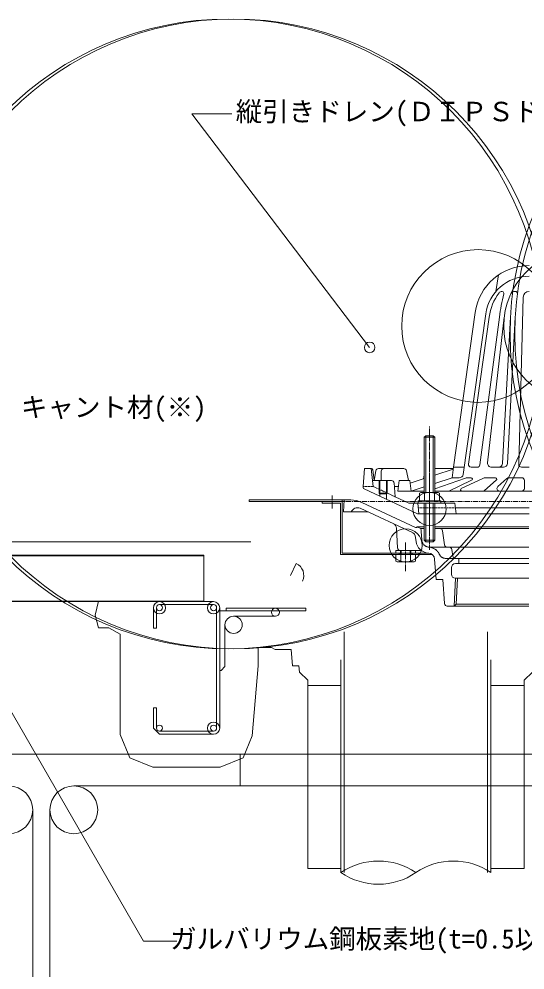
# Model space of a CAD drawing. Units: millimetres, scale not verified. Extents: x -1380 to 1380, y -955 to 955.
# Drawn here: x -406 to -25, y -483 to 234 of the extents above; entities that cross this region are included whole.
import ezdxf
from ezdxf.enums import TextEntityAlignment as Align

# ---------------------------------------------------------------- set-up
doc = ezdxf.new("R2010")
doc.units = ezdxf.units.MM
doc.header["$LTSCALE"] = 3
for name, pattern in [('USER2', [0.1875, 0.125, -0.0625]), ('USER3', [1.125, 0.75, -0.125, 0.125, -0.125]), ('USER4', [0.375, 0.25, -0.125]), ('USER5', [2, 1.25, -0.25, 0.25, -0.25])]:
    doc.linetypes.add(name, pattern=pattern)
for name, color, linetype, lineweight in [('0-1_HATCH', 9, 'Continuous', 18), ('0-3_BOUSUI', 1, 'Continuous', 18), ('0-4_MOJI', 7, 'Continuous', 18), ('0-8_dannnetu', 6, 'Continuous', 18), ('0-9_KANAMONO', 5, 'Continuous', 18), ('0-A_TEKKOTU', 7, 'Continuous', 18), ('0-E_L-2', 7, 'Continuous', 18), ('0-F_L-1', 7, 'Continuous', 18), ('1-0_L-5', 2, 'USER5', 18), ('1-1_L-3', 7, 'Continuous', 18), ('1-4_L-1a', 3, 'Continuous', 18), ('1-5_L-1b', 150, 'Continuous', 18)]:
    doc.layers.add(name, color=color, linetype=linetype, lineweight=lineweight)
doc.styles.add('ＭＳ ゴシック', font='')
doc.styles.get('ＭＳ ゴシック').set_extended_font_data('MS Gothic')

# ---------------------------------------------------------------- blocks, each defined once
blk = doc.blocks.new('_U+FF82_U+FF8A_U+FF9E50 DIPS_U+FF84_U+FF9E_U+FF9A_U+FF9D たて100 断面')
at = {"layer": '0-E_L-2'}
for p, q in [((-12.735, 1.614), (-12.735, 0.414)), ((-2.735, 1.614), (-2.735, 0.414)), ((2.265, 1.614), (9.619, 1.614)), ((2.265, 0.414), (12.402, 0.414))]:
    blk.add_line(p, q, dxfattribs=at)
blk.add_lwpolyline([(-70.735, 40.414), (-55.735, 40.414), (-55.735, 1.614), (2.265, 1.614), (2.265, 0.414), (-56.935, 0.414), (-56.935, 39.214), (-70.735, 39.214)], close=True, dxfattribs=at)
at = {"layer": '0-F_L-1'}
for p, q in [((-55.735, 41.614), (-54.235, 41.614)), ((-55.735, 41.614), (-54.235, 41.614)), ((-55.735, 40.414), (-54.302, 40.414)), ((-55.735, 40.414), (-54.302, 40.414))]:
    blk.add_line(p, q, dxfattribs=at)
blk.add_lwpolyline([(-125.735, 40.414), (-55.735, 40.414), (-55.735, 41.614), (-125.735, 41.614)], close=True, dxfattribs=at)
blk.add_lwpolyline([(-125.735, 40.414), (-55.735, 40.414), (-55.735, 41.614), (-125.735, 41.614)], close=True, dxfattribs=at)
at = {"layer": '1-0_L-5'}
for p, q in [((10.265, 4.114), (10.265, 64.817)), ((-63.235, 44.914), (-63.235, 35.314)), ((-63.235, 44.914), (-63.235, 35.314)), ((-70.735, 40.414), (241.265, 40.414))]:
    blk.add_line(p, q, dxfattribs=at)
at = {"layer": '1-1_L-3', "color": 2, "linetype": 'USER3'}
for p, q in [((10.265, 5.114), (10.265, 97.14)), ((-7.735, 9.614), (-7.735, -12.086))]:
    blk.add_line(p, q, dxfattribs=at)
at = {"layer": '1-1_L-3'}
for p, q in [((6.265, 88.914), (14.265, 88.914)), ((3.765, 47.389), (6.512, 46.812)), ((6.512, 46.812), (6.512, 40.889)), ((14.017, 46.812), (16.765, 47.389)), ((14.017, 46.812), (14.017, 40.889)), ((-54.235, 41.614), (-54.735, 32.614)), ((-49.169, 41.614), (-54.235, 41.614)), ((-40.717, 39.74), (-0.231, 20.861)), ((-36.172, 32.614), (-54.735, 32.614)), ((-41.999, 35.331), (-2.179, 16.763)), ((-14.609, 20.259), (-13.835, 5.509)), ((-0.512, 14.512), (0.075, 10.249)), ((0.765, 21.495), (6.265, 21.495)), ((14.265, 21.5), (85.265, 21.5)), ((18.119, 20.114), (14.265, 20.114)), ((85.265, 20.114), (18.119, 20.114)), ((20.1, 18.387), (21.553, 7.841)), ((6.265, 11.314), (14.265, 11.314)), ((-11.838, 3.614), (3.981, 3.614)), ((-11.735, 3.614), (-11.735, 0.414)), ((-11.488, -4.509), (-11.488, 0.414)), ((-3.983, -4.509), (-3.983, 0.414)), ((-3.735, 0.414), (-3.735, 3.614)), ((23.534, 6.114), (25.095, 6.114)), ((25.095, 6.114), (85.265, 6.114)), ((27.076, 4.387), (27.771, -0.659)), ((-14.235, -5.086), (-11.488, -4.509)), ((-3.983, -4.509), (-1.235, -5.086)), ((15.265, -18.386), (14.11, -2.988)), ((32.265, -2.386), (29.752, -2.386)), ((29.765, -6.386), (32.265, -6.386)), ((85.265, -2.386), (32.265, -2.386)), ((32.265, -6.386), (32.265, -2.386)), ((32.265, -6.386), (85.265, -6.386)), ((26.765, -9.386), (26.765, -14.386)), ((85.265, -17.386), (29.765, -17.386)), ((30.324, -36.886), (31.263, -17.459)), ((23.62, -38.386), (28.75, -38.386)), ((30.324, -36.886), (28.75, -38.386)), ((30.324, -36.886), (85.265, -36.886))]:
    blk.add_line(p, q, dxfattribs=at)
at = {"layer": '1-1_L-3', "color": 4}
for p, q in [((7.465, 90.114), (7.465, 47.389)), ((13.065, 90.114), (13.065, 47.389)), ((7.465, 10.114), (7.465, 39.289)), ((13.065, 10.114), (13.065, 39.289))]:
    blk.add_line(p, q, dxfattribs=at)
at = {"layer": '1-1_L-3', "color": 4, "linetype": 'USER2'}
for p, q in [((3.765, 20.114), (4.533, 10.863)), ((23.534, 6.114), (9.667, 6.123)), ((29.752, -2.386), (22.335, -2.386))]:
    blk.add_line(p, q, dxfattribs=at)
at = {"layer": '1-1_L-3', "color": 6}
for p, q in [((-11.035, 3.614), (-11.035, 0.414)), ((-4.435, 3.614), (-4.435, 0.414))]:
    blk.add_line(p, q, dxfattribs=at)
at = {"layer": '1-1_L-3'}
for points in [[(6.265, 47.389), (6.265, 88.914), (7.465, 90.114), (13.065, 90.114), (14.265, 88.914), (14.265, 47.389)], [(6.265, 39.289), (6.265, 11.314), (7.465, 10.114), (13.065, 10.114), (14.265, 11.314), (14.265, 39.289)], [(6.265, 20.114), (3.765, 20.114), (0.765, 21.5)], [(21.626, -36.536), (20.265, -18.386), (15.265, -18.386)], [(85.265, -38.386), (28.75, -38.386), (29.765, -17.386)]]:
    blk.add_lwpolyline(points, dxfattribs=at)
for points in [[(16.765, 47.389), (17.765, 46.812), (17.765, 40.889), (2.765, 40.889), (2.765, 46.812), (3.765, 47.389)], [(18.765, 40.889), (18.765, 39.289), (1.765, 39.289), (1.765, 40.889)], [(-15.235, 1.614), (-0.235, 1.614), (-0.235, 3.614), (-15.235, 3.614)], [(-15.235, 0.414), (-15.235, -4.509), (-14.235, -5.086), (-1.235, -5.086), (-0.235, -4.509), (-0.235, 0.414)]]:
    blk.add_lwpolyline(points, close=True, dxfattribs=at)
for centre in [(10.265, 34.904), (-7.735, 7.399)]:
    blk.add_circle(centre, 12.485, dxfattribs=at)
for centre, radius, start, end in [((-49.169, 21.614), 20, 65, 90), ((-44.082, 30.785), 5, 65.38862, 158.55076), ((-18.604, 20.05), 4, 3.00559, 65), ((-3.484, 14.103), 3, 7.84409, 65), ((0.065, 21.495), 0.7, 245, 0), ((18.119, 18.114), 2, 7.84409, 90), ((9.981, 11.614), 10, 187.84409, 266.72217), ((23.534, 8.114), 2, 187.84409, 270), ((-11.838, 5.614), 2, 183.00559, 270), ((9.124, -3.362), 5, 4.28915, 86.72217), ((25.095, 4.114), 2, 7.84409, 90), ((29.765, -9.386), 3, 90, 180), ((29.752, -0.386), 2, 187.84409, 270), ((29.765, -14.386), 3, 180, 270), ((23.62, -36.386), 2, 184.28915, 270)]:
    blk.add_arc(centre, radius, start, end, dxfattribs=at)
at = {"layer": '1-1_L-3', "color": 4, "linetype": 'USER2'}
for centre, radius, start, end in [((9.981, 11.614), 5.5, 187.84409, 266.72217), ((9.124, -3.362), 9.5, 24.33687, 86.72217), ((22.335, 2.614), 5, 204.33687, 270)]:
    blk.add_arc(centre, radius, start, end, dxfattribs=at)
at = {"layer": '1-4_L-1a'}
for p, q in [((60.322, 198.903), (62.322, 211.303)), ((80.927, 194.623), (77.571, 68.389)), ((28.322, 66.362), (44.721, 183.067)), ((35.639, 60.945), (52.643, 181.954)), ((39.606, 68.578), (55.197, 179.534)), ((63.074, 179.534), (48.248, 68.098)), ((66.605, 179.579), (54.076, 69.677)), ((71.321, 179.709), (65.35, 69.2)), ((74.956, 179.579), (68.992, 69.2)), ((14.265, 60.454), (28.143, 64.931)), ((27.322, 58.362), (28.322, 66.362)), ((28.322, 66.362), (36.4, 66.362)), ((46.265, 66.362), (41.635, 66.362)), ((65.996, 66.362), (57.063, 66.362)), ((79.571, 66.362), (85.322, 66.362)), ((-4.436, 54.422), (6.265, 57.874)), ((14.265, 54.15), (27.322, 58.362)), ((37.321, 58.194), (14.265, 50.136)), ((27.322, 58.362), (32.668, 58.362)), ((51.029, 58.171), (34.241, 50.267)), ((41.6, 58.362), (38.311, 58.362)), ((38.311, 58.362), (41.6, 58.362)), ((59.936, 58.362), (51.881, 58.362)), ((68.585, 57.86), (61.805, 51.86)), ((69.91, 58.362), (79.822, 58.362)), ((-3.678, 48.362), (6.265, 51.569)), ((42.026, 56.457), (24.834, 48.362)), ((60.598, 56.613), (51.842, 48.864)), ((81.822, 56.362), (81.822, 50.362)), ((-3.678, 48.362), (6.265, 48.362)), ((184.322, 48.362), (14.265, 48.362)), ((50.516, 48.362), (34.667, 48.362))]:
    blk.add_line(p, q, dxfattribs=at)
blk.add_lwpolyline([(-13.678, 48.362), (-3.678, 48.362), (-4.678, 56.362), (-12.678, 56.362)], close=True, dxfattribs=at)
for centre, radius in [((-141.392, 166.834), 237.422), ((-137.75, 166.834), 237.422), ((308.393, 166.834), 237.422), ((312.036, 166.834), 237.422), ((46.865, 172.797), 57.574), ((123.778, 172.797), 57.574)]:
    blk.add_circle(centre, radius, dxfattribs=at)
for centre, radius, start, end in [((85.322, 177.362), 41, 90, 172.00143), ((85.322, 177.362), 33, 90, 172.00143), ((95.384, 173.816), 40.592, 143.71287, 171.90117), ((64.886, 196.069), 2.84, 86.00665, 141.45452), ((192.143, 164.421), 129.951, 165.51252, 173.32157), ((64.696, 197.283), 1.666, 347.80191, 76.52588), ((74.79, 195.164), 3.74, 91.62633, 149.57979), ((74.725, 197.087), 1.816, 347.66272, 91.30069), ((85.322, 194.507), 4.396, 90, 178.47708), ((41.595, 68.362), 2, 170.21259, 270), ((46.265, 68.362), 2, 270, 352.42153), ((57.063, 69.362), 3, 173.02306, 270), ((62.354, 69.362), 3, 270, 356.90713), ((65.996, 69.362), 3, 270, 356.90713), ((79.571, 68.362), 2, 177.74041, 270), ((32.668, 61.362), 3, 270, 352.00143), ((38.311, 55.362), 3, 90, 109.26407), ((41.6, 57.362), 1, 295.21425, 90), ((51.881, 56.362), 2, 90, 115.21425), ((59.936, 57.362), 1, 311.50699, 90), ((69.91, 56.362), 2, 90, 131.50699), ((79.822, 56.362), 2, 0, 90), ((34.667, 49.362), 1, 115.21425, 270), ((63.13, 50.362), 2, 131.50699, 270), ((79.822, 50.362), 2, 270, 0), ((50.516, 50.362), 2, 270, 311.50699)]:
    blk.add_arc(centre, radius, start, end, dxfattribs=at)
at = {"layer": '1-5_L-1b'}
for p, q in [((-33.678, 65.289), (-33.594, 65.289)), ((-28.206, 65.289), (-9.172, 65.289)), ((14.265, 65.289), (28.131, 65.289)), ((-32.603, 64.426), (-31.481, 56.289)), ((-30.18, 63.611), (-31.374, 56.289)), ((-26.213, 63.254), (-26.091, 56.289)), ((-5.59, 56.362), (-7.219, 63.722)), ((6.265, 60.317), (5.627, 57.686)), ((-39.678, 51.789), (-39.678, 50.926)), ((-32.678, 56.289), (-18.521, 56.289)), ((-27.678, 56.289), (-27.678, 46.789)), ((-27.178, 56.289), (-27.178, 44.46)), ((-22.178, 56.289), (-22.178, 42.129)), ((-21.678, 56.289), (-21.678, 46.789)), ((-16.528, 54.453), (-15.678, 44.08)), ((-13.25, 51.789), (-16.31, 51.789)), ((-39.101, 50.02), (1.067, 31.289)), ((-27.678, 46.789), (-27.178, 46.289)), ((-27.678, 46.789), (-21.678, 46.789)), ((-27.178, 46.289), (-22.178, 46.289)), ((-22.178, 46.289), (-21.678, 46.789)), ((-15.678, 44.08), (-5.424, 39.289)), ((29.322, 39.289), (-5.424, 39.289)), ((2.322, 31.289), (1.322, 39.289)), ((29.759, 35.789), (85.322, 35.789)), ((30.322, 31.289), (85.322, 31.289))]:
    blk.add_line(p, q, dxfattribs=at)
at = {"layer": '1-5_L-1b', "linetype": 'USER4'}
for p, q in [((-39.678, 51.789), (-32.178, 51.789)), ((-15.678, 44.08), (-32.178, 51.789)), ((2.067, 35.789), (29.759, 35.789))]:
    blk.add_line(p, q, dxfattribs=at)
at = {"layer": '1-5_L-1b'}
for points in [[(-39.678, 51.789), (-38.678, 65.289), (-33.678, 65.289), (-32.178, 51.789)], [(1.067, 31.289), (30.322, 31.289), (29.322, 39.289)]]:
    blk.add_lwpolyline(points, dxfattribs=at)
for centre, radius, start, end in [((-33.594, 64.289), 1, 7.85324, 90), ((-28.206, 63.289), 2, 90, 170.73514), ((-24.213, 63.289), 2, 90, 181.00401), ((-9.172, 63.289), 2, 12.48261, 90), ((-38.678, 50.926), 1, 180, 245), ((-18.521, 54.289), 2, 4.6824, 90)]:
    blk.add_arc(centre, radius, start, end, dxfattribs=at)

msp = doc.modelspace()

# ---------------------------------------------------------------- linework, layer by layer
at = {"layer": '0-1_HATCH'}
for points in [[(-346.632, -204.47), (-349.151, -215.107), (-346.643, -224.467), (-338.767, -224.467), (-330.13, -229.454), (-330.13, -284.72), (-330.13, -305.093), (-322.917, -322.507), (-305.502, -329.72), (-254.757, -329.72), (-237.343, -322.507), (-230.542, -306.088), (-226.13, -253.364), (-226.13, -239.32), (-215.926, -239.32), (-213.328, -240.82), (-201.262, -240.82), (-200.325, -253.32), (-195.325, -253.32), (-194.965, -258.123), (-188.645, -263.987), (-188.645, -268), (-174.441, -268), (-163.645, -268), (-163.645, -248.62)], [(115.87, -229.454), (115.87, -284.72), (115.87, -305.093), (108.657, -322.507), (91.243, -329.72), (40.498, -329.72), (23.083, -322.507), (16.282, -306.088), (11.87, -253.364), (11.87, -239.32), (1.667, -239.32), (-0.931, -240.82), (-12.997, -240.82), (-13.934, -253.32), (-18.934, -253.32), (-19.295, -258.123), (-25.615, -263.987), (-25.615, -268), (-39.818, -268), (-50.615, -268), (-50.615, -264.194)]]:
    msp.add_lwpolyline(points, dxfattribs=at)
for points in [[(-163.645, -268), (-188.645, -268), (-188.645, -406.082), (-163.645, -406.082)], [(-25.615, -268), (-50.615, -268), (-50.615, -406.082), (-25.615, -406.082)]]:
    msp.add_lwpolyline(points, close=True, dxfattribs=at)
at = {"layer": '0-3_BOUSUI'}
msp.add_line((-201.689, -185.147), (-197.462, -176.084), dxfattribs=at)
msp.add_lwpolyline([(-669.63, 226.18), (-545.073, 226.18), (-503.63, 184.736), (-503.63, 164.863), (-504.63, 161.131), (-504.63, -115.678), (-460.488, -159.82), (-231.671, -159.82)], dxfattribs=at)
msp.add_arc((-201.689, -185.147), 10, 335, 65, dxfattribs=at)
at = {"layer": '0-4_MOJI'}
for points in [[(-246.05, 162.956), (-276.05, 162.956), (-142.023, -13.163)], [(-287.326, -460.784), (-312.545, -460.784), (-460.326, -204.82)]]:
    msp.add_lwpolyline(points, dxfattribs=at)
msp.add_circle((-142.023, -13.163), 4, dxfattribs=at)
at = {"layer": '0-8_dannnetu'}
for p, q in [((-267.13, -169.82), (-548.63, -169.82)), ((-267.13, -170.32), (-548.63, -170.32)), ((-267.13, -169.82), (-267.13, -204.82)), ((-267.13, -204.47), (-449.63, -204.47)), ((-267.13, -204.82), (-449.63, -204.82))]:
    msp.add_line(p, q, dxfattribs=at)
at = {"layer": '0-9_KANAMONO'}
for p, q in [((-300.53, -204.82), (-259.73, -204.82)), ((-259.73, -207.12), (-300.53, -207.12)), ((-257.43, -300.22), (-257.43, -209.42)), ((-255.13, -209.42), (-255.13, -300.22)), ((-244.63, -215.82), (-213.13, -215.82)), ((-251.13, -253.82), (-251.13, -222.32)), ((-161.131, -227.693), (-161.131, -409.145)), ((-53.128, -227.693), (-53.128, -409.145)), ((-163.645, -248.62), (-163.645, -409.145)), ((-50.615, -248.62), (-50.615, -409.145)), ((-300.53, -302.52), (-259.73, -302.52))]:
    msp.add_line(p, q, dxfattribs=at)
for points in [[(-302.83, -209.42), (-302.83, -224.82), (-305.13, -224.82), (-305.13, -209.42)], [(-210.13, -212.82), (-210.13, -211.82), (-255.13, -211.82), (-255.13, -256.82), (-254.13, -256.82), (-251.13, -253.82)], [(-305.13, -300.22), (-305.13, -284.82), (-302.83, -284.82), (-302.83, -300.22)], [(-259.73, -304.82), (-300.53, -304.82), (-305.13, -300.22)]]:
    msp.add_lwpolyline(points, dxfattribs=at)
msp.add_lwpolyline([(-250.13, -211.82), (-190.13, -211.82), (-190.13, -209.82), (-250.13, -209.82)], close=True, dxfattribs=at)
for centre, radius in [((-300.53, -209.42), 4.6), ((-300.53, -209.42), 2.3), ((-259.73, -209.42), 4.6), ((-259.73, -209.42), 2.3), ((-213.13, -212.82), 3), ((-244.63, -222.32), 6.5), ((-300.53, -300.22), 2.3), ((-259.73, -300.22), 4.6), ((-259.73, -300.22), 2.3)]:
    msp.add_circle(centre, radius, dxfattribs=at)
for centre, start, end in [((-135.387, -450.481), 55.64324, 124.35676), ((-78.872, -450.481), 55.64324, 124.35676), ((-135.387, -367.809), 235.64324, 304.35676)]:
    msp.add_arc(centre, 50.071, start, end, dxfattribs=at)
at = {"layer": '0-A_TEKKOTU'}
for p, q in [((-239.63, -319.82), (900.374, -319.82)), ((-239.63, -343.82), (900.374, -343.82)), ((-396.13, -659.82), (-396.13, -361.82)), ((-383.13, -361.82), (-383.13, -659.82))]:
    msp.add_line(p, q, dxfattribs=at)
msp.add_lwpolyline([(-414.13, -343.82), (-539.63, -343.82), (-539.63, -319.82), (-239.63, -319.82), (-239.63, -343.82), (-365.13, -343.82)], dxfattribs=at)
for centre in [(-414.13, -361.82), (-365.13, -361.82)]:
    msp.add_circle(centre, 18, dxfattribs=at)

# ---------------------------------------------------------------- block references
at = {"layer": '0-9_KANAMONO'}
msp.add_blockref('_U+FF82_U+FF8A_U+FF9E50 DIPS_U+FF84_U+FF9E_U+FF9A_U+FF9D たて100 断面', (-107.13, -169.82), dxfattribs=at)

# ---------------------------------------------------------------- texts
at = {"layer": '0-4_MOJI', "style": 'ＭＳ ゴシック'}
for s, p in [('縦引きドレン(ＤＩＰＳドレン)', (-243.05, 152.956)), ('キャント材(※)', (-405.046, -69.944)), ('ガルバリウム鋼板素地(t=0.5以上)', (-292.519, -470.784))]:
    msp.add_text(s, height=14.66, dxfattribs=at).set_placement(p, align=Align.BOTTOM_LEFT)

doc.saveas('drawing.dxf')
